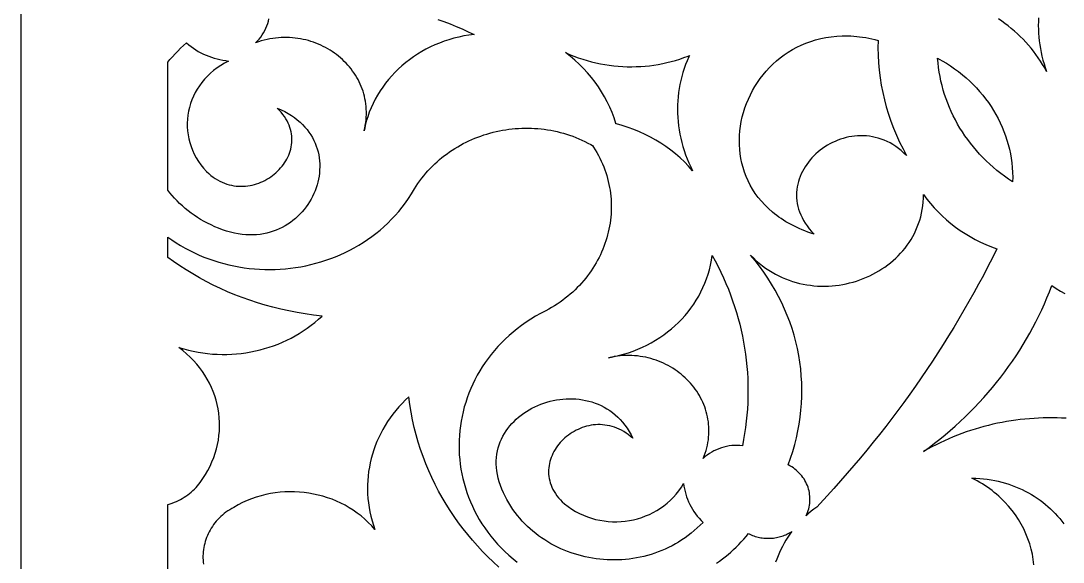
# Model space of a CAD drawing. Extents: x 2430 to 3430, y -1053 to 947.
# Drawn here: x 2429.6 to 2784.1, y 116 to 300.2 of the extents above; entities that cross this region are included whole.
import ezdxf

# ---------------------------------------------------------------- set-up
doc = ezdxf.new("R2010")
doc.units = 0
doc.layers.add('LAYER_1', color=18, linetype='CONTINUOUS')

msp = doc.modelspace()

# ---------------------------------------------------------------- linework, layer by layer
at = {"layer": 'LAYER_1'}
for points in [[(2429.56, -1052.54), (3429.56, -1052.54), (3429.56, 947.46), (2429.56, 947.46)], [(2710.9, 295.11), (2711.88, 295.07), (2712.87, 295.01), (2713.88, 294.92), (2714.89, 294.81), (2715.91, 294.67), (2716.94, 294.51), (2717.98, 294.32), (2719.03, 294.1), (2720.09, 293.86), (2721.15, 293.59), (2721.12, 291.04), (2721.17, 288.49), (2721.31, 285.94), (2721.53, 283.41), (2721.85, 280.88), (2722.24, 278.37), (2722.73, 275.87), (2723.3, 273.39), (2723.95, 270.93), (2724.69, 268.49), (2725.52, 266.07), (2726.42, 263.67), (2727.41, 261.3), (2728.49, 258.95), (2729.64, 256.64), (2730.87, 254.35), (2729.97, 255.23), (2729.04, 256.05), (2728.1, 256.79), (2727.15, 257.48), (2726.18, 258.1), (2725.21, 258.66), (2724.22, 259.16), (2723.23, 259.6), (2722.23, 259.98), (2721.22, 260.31), (2720.21, 260.58), (2719.2, 260.79), (2718.19, 260.96), (2717.18, 261.07), (2716.17, 261.13), (2715.17, 261.14), (2714.17, 261.1), (2713.17, 261.02), (2712.19, 260.89), (2711.21, 260.71), (2710.25, 260.5), (2709.29, 260.24), (2708.35, 259.94), (2707.43, 259.6), (2706.52, 259.22), (2705.63, 258.81), (2704.76, 258.36), (2703.91, 257.87), (2703.08, 257.35), (2702.28, 256.8), (2701.5, 256.22), (2700.75, 255.61), (2700.03, 254.97), (2699.33, 254.3), (2698.67, 253.61), (2698.04, 252.89), (2697.44, 252.15), (2696.88, 251.38), (2696.36, 250.6), (2695.87, 249.79), (2695.42, 248.97), (2695.02, 248.13), (2694.65, 247.27), (2694.33, 246.4), (2694.06, 245.51), (2693.83, 244.61), (2693.66, 243.7), (2693.53, 242.78), (2693.45, 241.85), (2693.42, 240.91), (2693.45, 239.96), (2693.54, 239.01), (2693.68, 238.06), (2693.88, 237.1), (2694.14, 236.14), (2694.46, 235.19), (2694.84, 234.23), (2695.29, 233.27), (2695.8, 232.32), (2696.38, 231.37), (2697.03, 230.43), (2697.75, 229.49), (2698.54, 228.56), (2699.4, 227.65), (2698.33, 228), (2697.29, 228.36), (2696.27, 228.75), (2695.28, 229.15), (2694.31, 229.56), (2693.36, 230), (2692.44, 230.45), (2691.55, 230.91), (2690.67, 231.39), (2689.82, 231.88), (2689, 232.39), (2688.2, 232.92), (2687.42, 233.45), (2686.67, 234), (2685.94, 234.57), (2685.23, 235.14), (2683.88, 236.33), (2682.62, 237.56), (2681.46, 238.84), (2680.38, 240.16), (2679.39, 241.51), (2678.48, 242.9), (2677.66, 244.32), (2676.93, 245.78), (2676.28, 247.25), (2675.71, 248.75), (2675.23, 250.27), (2674.82, 251.81), (2674.49, 253.36), (2674.25, 254.93), (2674.08, 256.5), (2673.98, 258.08), (2673.96, 259.67), (2674.02, 261.25), (2674.15, 262.83), (2674.35, 264.41), (2674.62, 265.98), (2674.97, 267.54), (2675.38, 269.08), (2675.86, 270.61), (2676.41, 272.11), (2677.02, 273.6), (2677.7, 275.06), (2678.45, 276.49), (2679.25, 277.89), (2680.12, 279.26), (2681.05, 280.59), (2682.04, 281.88), (2683.09, 283.13), (2684.2, 284.33), (2685.36, 285.49), (2686.58, 286.59), (2687.86, 287.64), (2689.18, 288.64), (2690.57, 289.57), (2692, 290.44), (2693.48, 291.25), (2695.02, 291.99), (2696.6, 292.66), (2698.23, 293.25), (2699.91, 293.77), (2701.63, 294.21), (2703.4, 294.56), (2705.21, 294.83), (2707.07, 295.02), (2708.96, 295.11), (2709.93, 295.12)], [(2486.69, 292.06), (2487.46, 291.45), (2488.25, 290.88), (2489.07, 290.34), (2489.91, 289.84), (2490.77, 289.37), (2491.65, 288.93), (2492.55, 288.52), (2493.46, 288.15), (2494.39, 287.81), (2495.34, 287.51), (2496.3, 287.25), (2497.27, 287.02), (2498.25, 286.83), (2499.25, 286.68), (2500.25, 286.56), (2498.87, 285.85), (2497.56, 285.07), (2496.31, 284.23), (2495.14, 283.34), (2494.03, 282.39), (2493, 281.4), (2492.03, 280.35), (2491.13, 279.27), (2490.31, 278.15), (2489.56, 276.99), (2488.88, 275.79), (2488.28, 274.57), (2487.75, 273.32), (2487.3, 272.05), (2486.92, 270.76), (2486.62, 269.45), (2486.39, 268.12), (2486.25, 266.79), (2486.18, 265.45), (2486.19, 264.11), (2486.28, 262.77), (2486.45, 261.43), (2486.7, 260.09), (2487.03, 258.77), (2487.45, 257.46), (2487.95, 256.16), (2488.53, 254.89), (2489.2, 253.64), (2489.95, 252.41), (2490.79, 251.21), (2491.71, 250.05), (2492.72, 248.92), (2493.45, 248.25), (2494.19, 247.63), (2494.95, 247.06), (2495.71, 246.54), (2496.48, 246.08), (2497.26, 245.66), (2498.05, 245.29), (2498.83, 244.96), (2499.63, 244.68), (2500.42, 244.45), (2501.22, 244.26), (2502.02, 244.11), (2502.81, 244), (2503.61, 243.93), (2504.4, 243.91), (2505.19, 243.92), (2505.97, 243.97), (2506.75, 244.05), (2507.52, 244.18), (2508.28, 244.33), (2509.03, 244.52), (2509.77, 244.74), (2510.5, 245), (2511.21, 245.28), (2511.92, 245.6), (2512.6, 245.94), (2513.28, 246.31), (2513.93, 246.71), (2514.57, 247.13), (2515.18, 247.58), (2515.78, 248.06), (2516.35, 248.55), (2516.9, 249.07), (2517.43, 249.61), (2517.93, 250.16), (2518.41, 250.74), (2518.86, 251.33), (2519.28, 251.94), (2519.68, 252.57), (2520.04, 253.21), (2520.37, 253.87), (2520.67, 254.54), (2520.93, 255.22), (2521.16, 255.91), (2521.35, 256.61), (2521.51, 257.32), (2521.63, 258.04), (2521.71, 258.77), (2521.75, 259.5), (2521.74, 260.23), (2521.7, 260.97), (2521.61, 261.72), (2521.48, 262.46), (2521.3, 263.21), (2521.07, 263.96), (2520.8, 264.7), (2520.47, 265.44), (2520.1, 266.19), (2519.68, 266.92), (2519.2, 267.65), (2518.67, 268.38), (2518.08, 269.1), (2517.44, 269.81), (2516.75, 270.51), (2518.06, 269.95), (2519.3, 269.34), (2520.47, 268.69), (2521.58, 268.01), (2522.62, 267.29), (2523.6, 266.54), (2524.52, 265.75), (2525.38, 264.94), (2526.17, 264.1), (2526.9, 263.24), (2527.57, 262.35), (2528.19, 261.44), (2528.74, 260.51), (2529.24, 259.56), (2529.68, 258.6), (2530.06, 257.62), (2530.39, 256.62), (2530.66, 255.62), (2530.88, 254.61), (2531.05, 253.59), (2531.16, 252.56), (2531.23, 251.53), (2531.24, 250.5), (2531.2, 249.47), (2531.12, 248.44), (2530.98, 247.41), (2530.8, 246.39), (2530.57, 245.38), (2530.3, 244.37), (2529.98, 243.38), (2529.62, 242.4), (2529.22, 241.44), (2528.77, 240.49), (2528.28, 239.55), (2527.75, 238.64), (2527.18, 237.75), (2526.57, 236.89), (2525.92, 236.05), (2525.23, 235.23), (2524.51, 234.45), (2523.75, 233.7), (2522.95, 232.98), (2522.12, 232.29), (2521.26, 231.65), (2520.36, 231.03), (2519.43, 230.46), (2518.47, 229.94), (2517.48, 229.45), (2516.46, 229.01), (2515.41, 228.62), (2514.34, 228.28), (2513.23, 227.99), (2512.1, 227.75), (2510.94, 227.57), (2509.76, 227.44), (2508.55, 227.37), (2507.32, 227.37), (2506.07, 227.42), (2504.8, 227.54), (2503.5, 227.72), (2502.18, 227.97), (2500.85, 228.29), (2499.5, 228.69), (2498.12, 229.15), (2496.81, 229.65), (2495.53, 230.18), (2494.27, 230.75), (2493.06, 231.35), (2491.87, 231.98), (2490.72, 232.64), (2489.6, 233.33), (2488.51, 234.05), (2487.46, 234.8), (2486.44, 235.58), (2485.45, 236.39), (2484.5, 237.22), (2483.58, 238.07), (2482.7, 238.95), (2481.84, 239.85), (2481.03, 240.77), (2480.25, 241.71), (2479.56, 242.6), (2479.56, 286.11), (2480.29, 287.04), (2481.13, 288.03), (2482.01, 289), (2482.93, 289.96), (2483.89, 290.89), (2484.9, 291.8), (2485.94, 292.69)], [(2616.24, 288.8), (2617.71, 288.22), (2619.18, 287.68), (2620.67, 287.18), (2622.16, 286.73), (2623.67, 286.33), (2625.18, 285.96), (2626.69, 285.64), (2628.21, 285.37), (2629.73, 285.13), (2631.26, 284.94), (2632.79, 284.8), (2634.31, 284.69), (2635.84, 284.63), (2637.36, 284.62), (2638.88, 284.64), (2640.4, 284.71), (2641.91, 284.82), (2643.41, 284.97), (2644.91, 285.16), (2646.4, 285.4), (2647.88, 285.68), (2649.35, 286), (2650.81, 286.36), (2652.26, 286.76), (2653.69, 287.21), (2655.1, 287.7), (2656.51, 288.22), (2657.02, 288.43), (2656.79, 287.96), (2656.22, 286.66), (2655.7, 285.34), (2655.22, 284.01), (2654.78, 282.67), (2654.39, 281.32), (2654.05, 279.95), (2653.75, 278.58), (2653.49, 277.19), (2653.28, 275.8), (2653.12, 274.4), (2653, 273), (2652.93, 271.59), (2652.9, 270.18), (2652.92, 268.76), (2652.99, 267.35), (2653.1, 265.93), (2653.26, 264.51), (2653.46, 263.1), (2653.71, 261.68), (2654.01, 260.27), (2654.36, 258.86), (2654.75, 257.46), (2655.18, 256.07), (2655.67, 254.68), (2656.2, 253.3), (2656.78, 251.92), (2657.41, 250.56), (2658.08, 249.21), (2656.72, 250.74), (2655.3, 252.21), (2653.81, 253.62), (2652.26, 254.96), (2650.66, 256.24), (2649.01, 257.45), (2647.3, 258.59), (2645.55, 259.67), (2643.75, 260.67), (2641.9, 261.6), (2640.02, 262.46), (2638.1, 263.25), (2636.14, 263.95), (2634.15, 264.58), (2632.14, 265.13), (2631.96, 265.17), (2631.92, 265.33), (2631.33, 267.2), (2630.66, 269.05), (2629.89, 270.87), (2629.05, 272.65), (2628.13, 274.4), (2627.12, 276.11), (2626.04, 277.78), (2624.89, 279.41), (2623.65, 281), (2622.35, 282.53), (2620.97, 284.02), (2619.53, 285.46), (2618.01, 286.84), (2616.43, 288.16), (2614.79, 289.43)], [(2742.92, 286.67), (2744.38, 285.8), (2745.8, 284.89), (2747.19, 283.94), (2748.53, 282.95), (2749.83, 281.91), (2751.09, 280.85), (2752.31, 279.74), (2753.48, 278.6), (2754.62, 277.43), (2755.7, 276.22), (2756.74, 274.98), (2757.74, 273.72), (2758.68, 272.42), (2759.58, 271.09), (2760.44, 269.74), (2761.24, 268.36), (2761.99, 266.96), (2762.7, 265.54), (2763.35, 264.09), (2763.95, 262.62), (2764.5, 261.13), (2764.99, 259.63), (2765.43, 258.1), (2765.82, 256.56), (2766.15, 255.01), (2766.42, 253.44), (2766.64, 251.86), (2766.8, 250.27), (2766.9, 248.66), (2766.94, 247.05), (2766.93, 245.43), (2765.54, 246.36), (2764.19, 247.32), (2762.87, 248.31), (2761.58, 249.33), (2760.33, 250.38), (2759.12, 251.47), (2757.94, 252.58), (2756.79, 253.72), (2755.69, 254.89), (2754.62, 256.08), (2753.58, 257.3), (2752.59, 258.55), (2751.63, 259.82), (2750.72, 261.11), (2749.84, 262.43), (2749, 263.76), (2748.2, 265.12), (2747.45, 266.5), (2746.73, 267.9), (2746.06, 269.32), (2745.42, 270.76), (2744.84, 272.21), (2744.29, 273.68), (2743.79, 275.16), (2743.33, 276.66), (2742.92, 278.18), (2742.55, 279.7), (2742.23, 281.24), (2741.96, 282.79), (2741.73, 284.35), (2741.55, 285.92), (2741.42, 287.5)], [(2737.74, 239.59), (2738.96, 238.07), (2740.24, 236.6), (2741.58, 235.19), (2742.98, 233.82), (2744.43, 232.51), (2745.94, 231.26), (2747.49, 230.06), (2749.1, 228.92), (2750.76, 227.83), (2752.46, 226.81), (2754.2, 225.85), (2755.99, 224.95), (2757.81, 224.11), (2759.68, 223.34), (2761.58, 222.64), (2760.07, 219.61), (2758.53, 216.59), (2756.96, 213.59), (2755.36, 210.6), (2753.72, 207.62), (2752.06, 204.66), (2750.38, 201.72), (2748.66, 198.79), (2746.91, 195.87), (2745.14, 192.98), (2743.33, 190.09), (2741.5, 187.23), (2739.64, 184.37), (2737.75, 181.54), (2735.83, 178.72), (2733.89, 175.92), (2731.92, 173.13), (2729.92, 170.37), (2727.89, 167.61), (2725.83, 164.88), (2723.75, 162.17), (2721.64, 159.47), (2719.5, 156.79), (2717.34, 154.12), (2715.15, 151.48), (2712.93, 148.85), (2710.69, 146.25), (2708.42, 143.66), (2706.12, 141.09), (2703.8, 138.54), (2701.45, 136.01), (2700.27, 134.75), (2699.32, 134.04), (2698.4, 133.31), (2697.51, 132.55), (2696.64, 131.76), (2696.92, 132.35), (2697.16, 132.94), (2697.37, 133.54), (2697.56, 134.15), (2697.71, 134.76), (2697.82, 135.38), (2697.91, 135.99), (2697.97, 136.61), (2697.99, 137.23), (2697.98, 137.85), (2697.95, 138.47), (2697.88, 139.08), (2697.78, 139.69), (2697.66, 140.3), (2697.5, 140.9), (2697.32, 141.49), (2697.1, 142.07), (2696.86, 142.65), (2696.59, 143.21), (2696.29, 143.77), (2695.96, 144.31), (2695.6, 144.84), (2695.22, 145.35), (2694.8, 145.85), (2694.36, 146.33), (2693.9, 146.79), (2693.4, 147.24), (2692.88, 147.66), (2692.34, 148.07), (2691.76, 148.45), (2691.16, 148.81), (2690.54, 149.14), (2691.38, 151.42), (2692.13, 153.72), (2692.8, 156.03), (2693.39, 158.35), (2693.9, 160.68), (2694.33, 163.01), (2694.67, 165.35), (2694.93, 167.7), (2695.12, 170.05), (2695.22, 172.39), (2695.24, 174.74), (2695.18, 177.08), (2695.04, 179.42), (2694.83, 181.75), (2694.53, 184.08), (2694.16, 186.39), (2693.71, 188.69), (2693.18, 190.98), (2692.57, 193.25), (2691.88, 195.5), (2691.12, 197.74), (2690.28, 199.95), (2689.36, 202.14), (2688.37, 204.31), (2687.31, 206.45), (2686.16, 208.56), (2684.95, 210.64), (2683.65, 212.69), (2682.29, 214.71), (2680.85, 216.69), (2679.33, 218.64), (2677.74, 220.54), (2678.73, 219.55), (2679.73, 218.61), (2680.76, 217.72), (2681.82, 216.89), (2682.89, 216.1), (2683.98, 215.36), (2685.09, 214.67), (2686.22, 214.03), (2687.36, 213.44), (2688.52, 212.9), (2689.69, 212.4), (2690.87, 211.95), (2692.06, 211.55), (2693.26, 211.2), (2694.47, 210.88), (2695.68, 210.62), (2696.9, 210.4), (2698.12, 210.22), (2699.35, 210.08), (2700.58, 209.99), (2701.81, 209.94), (2703.03, 209.94), (2704.26, 209.97), (2705.48, 210.05), (2706.69, 210.16), (2707.9, 210.32), (2709.11, 210.52), (2710.3, 210.75), (2711.48, 211.02), (2712.65, 211.34), (2713.81, 211.68), (2714.96, 212.07), (2716.09, 212.49), (2717.2, 212.95), (2718.3, 213.45), (2719.37, 213.98), (2720.43, 214.54), (2721.46, 215.14), (2722.47, 215.78), (2723.46, 216.44), (2724.42, 217.14), (2725.36, 217.87), (2726.27, 218.64), (2727.14, 219.43), (2727.99, 220.26), (2728.81, 221.11), (2729.59, 222), (2730.34, 222.91), (2731.05, 223.86), (2731.73, 224.83), (2732.36, 225.83), (2732.96, 226.86), (2733.52, 227.91), (2734.03, 228.99), (2734.5, 230.1), (2734.93, 231.23), (2735.31, 232.39), (2735.65, 233.57), (2735.93, 234.78), (2736.17, 236.01), (2736.35, 237.26), (2736.48, 238.53), (2736.56, 239.83), (2736.59, 241.15)], [(2665.74, 218.5), (2666.73, 216.61), (2667.67, 214.71), (2668.56, 212.79), (2669.41, 210.86), (2670.22, 208.91), (2670.98, 206.95), (2671.69, 204.97), (2672.36, 202.99), (2672.98, 200.99), (2673.56, 198.98), (2674.09, 196.97), (2674.58, 194.94), (2675.02, 192.91), (2675.41, 190.87), (2675.76, 188.82), (2676.07, 186.76), (2676.32, 184.7), (2676.53, 182.64), (2676.69, 180.57), (2676.81, 178.49), (2676.88, 176.42), (2676.9, 174.34), (2676.88, 172.26), (2676.81, 170.18), (2676.69, 168.1), (2676.53, 166.02), (2676.31, 163.94), (2676.05, 161.86), (2675.74, 159.79), (2675.39, 157.71), (2674.99, 155.65), (2674.08, 155.73), (2673.18, 155.76), (2672.27, 155.74), (2671.37, 155.67), (2670.47, 155.55), (2669.58, 155.39), (2668.7, 155.18), (2667.84, 154.92), (2666.99, 154.62), (2666.15, 154.28), (2665.34, 153.89), (2664.55, 153.46), (2663.79, 152.99), (2663.05, 152.47), (2662.35, 151.92), (2661.68, 151.33), (2662.04, 152.24), (2662.36, 153.14), (2662.65, 154.05), (2662.9, 154.95), (2663.11, 155.86), (2663.28, 156.76), (2663.42, 157.66), (2663.52, 158.55), (2663.59, 159.44), (2663.62, 160.33), (2663.62, 161.21), (2663.59, 162.09), (2663.52, 162.96), (2663.42, 163.82), (2663.29, 164.68), (2663.13, 165.52), (2662.94, 166.36), (2662.72, 167.19), (2662.46, 168.02), (2662.18, 168.83), (2661.87, 169.63), (2661.54, 170.41), (2661.17, 171.19), (2660.78, 171.95), (2660.36, 172.7), (2659.92, 173.44), (2659.45, 174.16), (2658.96, 174.87), (2658.44, 175.56), (2657.9, 176.24), (2657.34, 176.9), (2656.76, 177.54), (2656.15, 178.17), (2655.52, 178.77), (2654.87, 179.36), (2654.2, 179.93), (2653.51, 180.48), (2652.8, 181.01), (2652.08, 181.51), (2651.33, 182), (2650.57, 182.46), (2649.79, 182.9), (2648.99, 183.32), (2648.18, 183.71), (2647.35, 184.07), (2646.51, 184.42), (2645.65, 184.73), (2644.78, 185.02), (2643.9, 185.28), (2643, 185.52), (2642.1, 185.73), (2641.18, 185.91), (2640.24, 186.05), (2639.3, 186.17), (2638.35, 186.26), (2637.39, 186.32), (2636.42, 186.35), (2635.45, 186.34), (2634.46, 186.3), (2633.47, 186.23), (2632.47, 186.12), (2631.46, 185.98), (2631.39, 185.97), (2632.89, 186.31), (2634.58, 186.76), (2636.23, 187.27), (2637.86, 187.84), (2639.45, 188.47), (2641.01, 189.15), (2642.53, 189.89), (2644.01, 190.68), (2645.46, 191.52), (2646.87, 192.41), (2648.23, 193.35), (2649.56, 194.34), (2650.83, 195.38), (2652.07, 196.46), (2653.25, 197.59), (2654.39, 198.75), (2655.48, 199.96), (2656.52, 201.21), (2657.5, 202.49), (2658.43, 203.81), (2659.31, 205.17), (2660.13, 206.56), (2660.89, 207.98), (2661.59, 209.44), (2662.23, 210.92), (2662.81, 212.44), (2663.32, 213.98), (2663.77, 215.54), (2664.16, 217.13), (2664.47, 218.74), (2664.72, 220.37)], [(2631.18, 185.92), (2629.44, 185.6), (2630.45, 185.81), (2631.39, 185.97)], [(2617.28, 171.6), (2618.39, 171.54), (2619.5, 171.44), (2620.59, 171.28), (2621.68, 171.08), (2622.77, 170.82), (2623.83, 170.52), (2624.89, 170.16), (2625.93, 169.76), (2626.95, 169.29), (2627.95, 168.78), (2628.93, 168.21), (2629.89, 167.59), (2630.82, 166.91), (2631.72, 166.17), (2632.6, 165.38), (2633.44, 164.53), (2634.25, 163.62), (2635.02, 162.65), (2635.76, 161.62), (2636.45, 160.52), (2637.11, 159.37), (2637.72, 158.16), (2636.96, 158.8), (2636.2, 159.4), (2635.42, 159.94), (2634.64, 160.43), (2633.85, 160.88), (2633.06, 161.27), (2632.26, 161.62), (2631.46, 161.92), (2630.66, 162.17), (2629.86, 162.38), (2629.05, 162.55), (2628.25, 162.67), (2627.45, 162.75), (2626.65, 162.8), (2625.86, 162.8), (2625.07, 162.76), (2624.29, 162.69), (2623.52, 162.58), (2622.75, 162.43), (2622, 162.25), (2621.25, 162.04), (2620.52, 161.8), (2619.8, 161.52), (2619.09, 161.21), (2618.4, 160.88), (2617.73, 160.51), (2617.07, 160.12), (2616.43, 159.7), (2615.81, 159.26), (2615.21, 158.79), (2614.63, 158.3), (2614.07, 157.79), (2613.54, 157.26), (2613.03, 156.7), (2612.55, 156.13), (2612.09, 155.54), (2611.66, 154.93), (2611.26, 154.31), (2610.89, 153.67), (2610.56, 153.02), (2610.25, 152.35), (2609.97, 151.67), (2609.74, 150.99), (2609.53, 150.29), (2609.36, 149.58), (2609.23, 148.87), (2609.14, 148.15), (2609.09, 147.42), (2609.07, 146.69), (2609.1, 145.95), (2609.17, 145.21), (2609.29, 144.47), (2609.45, 143.73), (2609.65, 142.99), (2609.91, 142.26), (2610.21, 141.52), (2610.56, 140.79), (2610.96, 140.06), (2611.41, 139.34), (2611.91, 138.62), (2612.47, 137.91), (2613.08, 137.21), (2613.75, 136.52), (2614.47, 135.84), (2615.68, 134.9), (2616.94, 134.04), (2618.23, 133.27), (2619.55, 132.57), (2620.9, 131.95), (2622.27, 131.41), (2623.67, 130.94), (2625.08, 130.56), (2626.5, 130.25), (2627.94, 130.02), (2629.38, 129.86), (2630.83, 129.77), (2632.27, 129.76), (2633.71, 129.83), (2635.15, 129.96), (2636.57, 130.17), (2637.98, 130.45), (2639.37, 130.8), (2640.74, 131.23), (2642.09, 131.72), (2643.4, 132.28), (2644.69, 132.91), (2645.94, 133.6), (2647.15, 134.37), (2648.32, 135.2), (2649.44, 136.1), (2650.51, 137.06), (2651.53, 138.09), (2652.49, 139.18), (2653.39, 140.33), (2654.23, 141.55), (2655, 142.83), (2655.13, 141.9), (2655.29, 140.98), (2655.49, 140.07), (2655.74, 139.16), (2656.02, 138.27), (2656.35, 137.4), (2656.71, 136.53), (2657.11, 135.68), (2657.54, 134.85), (2658.02, 134.03), (2658.53, 133.23), (2659.07, 132.45), (2659.65, 131.69), (2660.27, 130.95), (2660.92, 130.24), (2661.6, 129.55), (2660.64, 128.57), (2659.66, 127.64), (2658.65, 126.74), (2657.63, 125.89), (2656.58, 125.07), (2655.51, 124.3), (2654.43, 123.56), (2653.32, 122.86), (2652.2, 122.2), (2651.06, 121.58), (2649.91, 121), (2648.74, 120.45), (2647.56, 119.95), (2646.37, 119.48), (2645.17, 119.05), (2643.95, 118.66), (2642.73, 118.3), (2641.5, 117.98), (2640.26, 117.7), (2639.02, 117.46), (2637.77, 117.25), (2636.51, 117.08), (2635.26, 116.95), (2634, 116.85), (2632.74, 116.79), (2631.48, 116.76), (2630.22, 116.77), (2628.96, 116.82), (2627.71, 116.9), (2626.45, 117.02), (2625.21, 117.17), (2623.97, 117.36), (2622.73, 117.58), (2621.51, 117.84), (2620.29, 118.13), (2619.08, 118.45), (2617.88, 118.81), (2616.7, 119.21), (2615.52, 119.64), (2614.36, 120.1), (2613.22, 120.59), (2612.09, 121.12), (2610.98, 121.68), (2609.88, 122.28), (2608.8, 122.9), (2607.75, 123.56), (2606.71, 124.26), (2605.69, 124.98), (2604.7, 125.74), (2603.73, 126.53), (2602.79, 127.35), (2601.87, 128.2), (2600.98, 129.09), (2600.11, 130.01), (2599.27, 130.95), (2598.47, 131.93), (2597.69, 132.94), (2596.94, 133.98), (2596.23, 135.05), (2595.55, 136.15), (2594.91, 137.28), (2594.3, 138.45), (2593.72, 139.64), (2593.19, 140.86), (2592.68, 142.13), (2592.26, 143.39), (2591.92, 144.63), (2591.65, 145.85), (2591.45, 147.06), (2591.32, 148.24), (2591.26, 149.4), (2591.27, 150.54), (2591.35, 151.67), (2591.48, 152.76), (2591.68, 153.84), (2591.94, 154.89), (2592.25, 155.92), (2592.62, 156.92), (2593.04, 157.89), (2593.51, 158.84), (2594.03, 159.76), (2594.6, 160.65), (2595.21, 161.51), (2595.87, 162.35), (2596.57, 163.15), (2597.31, 163.92), (2598.08, 164.66), (2598.89, 165.36), (2599.74, 166.03), (2600.61, 166.67), (2601.52, 167.28), (2602.45, 167.84), (2603.41, 168.37), (2604.39, 168.87), (2605.39, 169.32), (2606.41, 169.74), (2607.45, 170.11), (2608.51, 170.45), (2609.58, 170.75), (2610.66, 171), (2611.75, 171.21), (2612.85, 171.38), (2613.95, 171.5), (2615.06, 171.58), (2616.17, 171.62)]]:
    msp.add_lwpolyline(points, close=True, dxfattribs=at)
for points in [[(2571.39, 300.7), (2573.49, 299.95), (2575.57, 299.16), (2577.64, 298.33), (2579.69, 297.46), (2581.72, 296.54), (2583.74, 295.59), (2581.98, 295.36), (2580.24, 295.07), (2578.53, 294.71), (2576.85, 294.29), (2575.19, 293.82), (2573.56, 293.28), (2571.96, 292.68), (2570.4, 292.03), (2568.86, 291.33), (2567.37, 290.56), (2565.91, 289.75), (2564.48, 288.89), (2563.1, 287.97), (2561.76, 287.01), (2560.46, 286), (2559.2, 284.94), (2557.99, 283.84), (2556.83, 282.69), (2555.71, 281.51), (2554.64, 280.28), (2553.63, 279.01), (2552.67, 277.7), (2551.76, 276.36), (2550.91, 274.98), (2550.12, 273.57), (2549.38, 272.12), (2548.71, 270.64), (2548.09, 269.13), (2547.54, 267.6), (2547.06, 266.03), (2546.69, 264.64), (2546.52, 263.76), (2546.29, 262.82), (2546.64, 264.44), (2546.69, 264.64), (2546.71, 264.7), (2546.86, 265.64), (2546.97, 266.56), (2547.05, 267.49), (2547.09, 268.4), (2547.1, 269.31), (2547.07, 270.21), (2547.01, 271.1), (2546.91, 271.98), (2546.78, 272.86), (2546.62, 273.72), (2546.43, 274.58), (2546.21, 275.42), (2545.96, 276.25), (2545.67, 277.07), (2545.36, 277.88), (2545.02, 278.68), (2544.65, 279.46), (2544.26, 280.23), (2543.84, 280.98), (2543.39, 281.72), (2542.91, 282.45), (2542.42, 283.15), (2541.9, 283.85), (2541.35, 284.52), (2540.78, 285.18), (2540.19, 285.82), (2539.58, 286.44), (2538.95, 287.05), (2538.29, 287.63), (2537.62, 288.19), (2536.93, 288.74), (2536.22, 289.26), (2535.49, 289.76), (2534.74, 290.24), (2533.98, 290.7), (2533.2, 291.13), (2532.41, 291.55), (2531.6, 291.93), (2530.78, 292.3), (2529.94, 292.63), (2529.1, 292.95), (2528.23, 293.23), (2527.36, 293.49), (2526.48, 293.73), (2525.58, 293.93), (2524.68, 294.11), (2523.77, 294.26), (2522.85, 294.38), (2521.92, 294.48), (2520.98, 294.54), (2520.04, 294.57), (2519.09, 294.57), (2518.13, 294.54), (2517.17, 294.48), (2516.21, 294.38), (2515.24, 294.25), (2514.27, 294.09), (2513.3, 293.9), (2512.33, 293.67), (2511.35, 293.4), (2510.37, 293.1), (2509.4, 292.77), (2510.04, 293.39), (2510.63, 294.04), (2511.18, 294.72), (2511.69, 295.43), (2512.15, 296.17), (2512.57, 296.92), (2512.94, 297.7), (2513.27, 298.49), (2513.54, 299.29), (2513.77, 300.11), (2513.94, 300.93)], [(2775.73, 301.27), (2775.67, 299.96), (2775.65, 298.64), (2775.67, 297.33), (2775.73, 296.02), (2775.82, 294.71), (2775.96, 293.39), (2776.14, 292.08), (2776.35, 290.78), (2776.61, 289.47), (2776.9, 288.18), (2777.23, 286.88), (2777.61, 285.59), (2778.02, 284.31), (2778.47, 283.04), (2777.82, 284.23), (2777.13, 285.4), (2776.41, 286.55), (2775.65, 287.67), (2774.87, 288.78), (2774.05, 289.86), (2773.2, 290.91), (2772.33, 291.95), (2771.42, 292.96), (2770.49, 293.94), (2769.53, 294.9), (2768.54, 295.84), (2767.52, 296.74), (2766.48, 297.62), (2765.41, 298.48), (2764.32, 299.31), (2763.21, 300.1), (2762.07, 300.87)], [(2479.56, 105.21), (2479.56, 135.6), (2479.66, 135.63), (2480.37, 135.85), (2481.08, 136.1), (2481.78, 136.37), (2482.47, 136.67), (2483.15, 136.99), (2483.82, 137.33), (2484.47, 137.7), (2485.11, 138.08), (2485.73, 138.49), (2486.34, 138.93), (2486.94, 139.38), (2487.52, 139.86), (2488.08, 140.36), (2488.62, 140.88), (2489.14, 141.42), (2489.65, 141.98), (2490.13, 142.56), (2490.59, 143.16), (2491.03, 143.79), (2491.45, 144.43), (2492.35, 145.81), (2493.17, 147.22), (2493.92, 148.65), (2494.58, 150.1), (2495.17, 151.57), (2495.68, 153.05), (2496.12, 154.55), (2496.48, 156.05), (2496.76, 157.57), (2496.96, 159.09), (2497.1, 160.61), (2497.15, 162.14), (2497.14, 163.66), (2497.05, 165.18), (2496.88, 166.69), (2496.65, 168.19), (2496.34, 169.69), (2495.96, 171.16), (2495.51, 172.63), (2494.98, 174.07), (2494.39, 175.49), (2493.73, 176.89), (2492.99, 178.26), (2492.19, 179.6), (2491.32, 180.92), (2490.38, 182.2), (2489.38, 183.44), (2488.3, 184.65), (2487.16, 185.81), (2485.95, 186.94), (2484.68, 188.01), (2483.34, 189.04), (2484.95, 188.56), (2486.56, 188.14), (2488.19, 187.77), (2489.82, 187.45), (2491.45, 187.19), (2493.09, 186.99), (2494.73, 186.84), (2496.37, 186.74), (2498.01, 186.7), (2499.65, 186.71), (2501.28, 186.77), (2502.91, 186.89), (2504.53, 187.06), (2506.14, 187.28), (2507.74, 187.55), (2509.33, 187.88), (2510.91, 188.25), (2512.47, 188.68), (2514.02, 189.15), (2515.55, 189.68), (2517.06, 190.25), (2518.55, 190.88), (2520.02, 191.55), (2521.46, 192.28), (2522.88, 193.05), (2524.28, 193.87), (2525.64, 194.74), (2526.98, 195.65), (2528.28, 196.61), (2529.55, 197.62), (2530.79, 198.68), (2532, 199.78), (2529.14, 200.1), (2526.31, 200.49), (2523.51, 200.96), (2520.75, 201.49), (2518.02, 202.09), (2515.32, 202.75), (2512.65, 203.48), (2510.02, 204.27), (2507.42, 205.13), (2504.87, 206.04), (2502.35, 207.02), (2499.86, 208.06), (2497.42, 209.15), (2495.02, 210.3), (2492.65, 211.51), (2490.33, 212.77), (2488.05, 214.09), (2485.82, 215.46), (2483.62, 216.88), (2481.48, 218.35), (2479.56, 219.74), (2479.56, 226.6), (2480.9, 225.66), (2482.39, 224.67), (2483.91, 223.74), (2485.45, 222.85), (2487.02, 222.02), (2488.62, 221.24), (2490.23, 220.51), (2491.86, 219.83), (2493.52, 219.2), (2495.19, 218.62), (2496.87, 218.09), (2498.57, 217.62), (2500.29, 217.19), (2502.01, 216.82), (2503.74, 216.49), (2505.48, 216.22), (2507.23, 216), (2508.99, 215.83), (2510.75, 215.71), (2512.51, 215.64), (2514.27, 215.62), (2516.03, 215.65), (2517.79, 215.73), (2519.55, 215.86), (2521.3, 216.05), (2523.04, 216.28), (2524.78, 216.56), (2526.51, 216.89), (2528.23, 217.28), (2529.93, 217.71), (2531.63, 218.19), (2533.3, 218.73), (2534.96, 219.31), (2536.61, 219.94), (2538.23, 220.62), (2539.83, 221.36), (2541.41, 222.14), (2542.97, 222.97), (2544.5, 223.85), (2546.01, 224.78), (2547.48, 225.76), (2548.93, 226.79), (2550.35, 227.87), (2551.73, 229), (2553.08, 230.18), (2554.39, 231.41), (2555.67, 232.69), (2556.91, 234.01), (2558.11, 235.39), (2559.26, 236.82), (2560.38, 238.29), (2561.45, 239.81), (2562.47, 241.38), (2563.45, 243.01), (2564.04, 243.95), (2564.65, 244.88), (2565.29, 245.78), (2565.95, 246.67), (2566.63, 247.53), (2567.33, 248.37), (2568.05, 249.19), (2568.79, 250), (2569.56, 250.78), (2570.34, 251.53), (2571.14, 252.27), (2571.96, 252.99), (2572.79, 253.68), (2573.65, 254.35), (2574.52, 255), (2575.4, 255.63), (2576.3, 256.24), (2577.22, 256.82), (2578.15, 257.38), (2579.09, 257.92), (2580.05, 258.43), (2581.02, 258.92), (2582, 259.39), (2582.99, 259.84), (2583.99, 260.26), (2585, 260.66), (2586.03, 261.03), (2587.06, 261.38), (2588.1, 261.71), (2589.14, 262.01), (2590.2, 262.29), (2591.26, 262.55), (2592.33, 262.78), (2593.4, 262.98), (2594.48, 263.16), (2595.56, 263.32), (2596.65, 263.45), (2597.74, 263.55), (2598.83, 263.63), (2599.93, 263.68), (2601.02, 263.71), (2602.12, 263.71), (2603.22, 263.69), (2604.32, 263.64), (2605.42, 263.56), (2606.51, 263.46), (2607.61, 263.33), (2608.7, 263.17), (2609.79, 262.99), (2610.88, 262.78), (2611.96, 262.54), (2613.03, 262.28), (2614.11, 261.98), (2615.17, 261.66), (2616.23, 261.32), (2617.29, 260.94), (2618.33, 260.54), (2619.37, 260.11), (2620.4, 259.65), (2621.42, 259.16), (2622.43, 258.64), (2623.43, 258.1), (2624, 257.77), (2624.35, 257.24), (2624.94, 256.31), (2625.5, 255.37), (2626.02, 254.43), (2626.52, 253.47), (2626.98, 252.51), (2627.41, 251.54), (2627.82, 250.56), (2628.19, 249.57), (2628.54, 248.58), (2628.85, 247.59), (2629.14, 246.59), (2629.39, 245.58), (2629.62, 244.57), (2629.82, 243.56), (2629.98, 242.55), (2630.12, 241.53), (2630.23, 240.51), (2630.32, 239.49), (2630.37, 238.47), (2630.4, 237.45), (2630.39, 236.43), (2630.36, 235.41), (2630.31, 234.4), (2630.22, 233.38), (2630.11, 232.37), (2629.97, 231.36), (2629.8, 230.35), (2629.61, 229.35), (2629.39, 228.35), (2629.14, 227.36), (2628.87, 226.38), (2628.57, 225.4), (2628.24, 224.42), (2627.89, 223.46), (2627.51, 222.5), (2627.11, 221.55), (2626.68, 220.61), (2626.23, 219.68), (2625.75, 218.76), (2625.24, 217.85), (2624.71, 216.95), (2624.16, 216.06), (2623.58, 215.18), (2622.98, 214.32), (2622.35, 213.47), (2621.7, 212.63), (2621.02, 211.81), (2620.32, 211), (2619.6, 210.21), (2618.85, 209.44), (2618.08, 208.67), (2617.29, 207.93), (2616.47, 207.2), (2615.63, 206.5), (2614.77, 205.81), (2613.88, 205.13), (2612.97, 204.48), (2612.04, 203.85), (2611.09, 203.24), (2610.12, 202.65), (2609.12, 202.08), (2608.1, 201.53), (2606.36, 200.63), (2604.67, 199.67), (2603.03, 198.68), (2601.44, 197.64), (2599.9, 196.57), (2598.42, 195.46), (2596.99, 194.31), (2595.62, 193.12), (2594.3, 191.9), (2593.03, 190.65), (2591.81, 189.36), (2590.65, 188.05), (2589.54, 186.7), (2588.48, 185.33), (2587.48, 183.93), (2586.53, 182.51), (2585.64, 181.07), (2584.79, 179.6), (2584, 178.11), (2583.27, 176.6), (2582.59, 175.08), (2581.96, 173.53), (2581.39, 171.98), (2580.87, 170.4), (2580.4, 168.82), (2579.99, 167.22), (2579.63, 165.62), (2579.33, 164), (2579.08, 162.38), (2578.88, 160.76), (2578.74, 159.13), (2578.65, 157.49), (2578.62, 155.86), (2578.64, 154.22), (2578.71, 152.58), (2578.84, 150.95), (2579.03, 149.32), (2579.27, 147.7), (2579.56, 146.08), (2579.91, 144.47), (2580.31, 142.87), (2580.77, 141.28), (2581.28, 139.7), (2581.85, 138.13), (2582.47, 136.58), (2583.15, 135.05), (2583.88, 133.53), (2584.66, 132.03), (2585.51, 130.55), (2586.4, 129.09), (2587.36, 127.66), (2588.36, 126.24), (2589.43, 124.86), (2590.54, 123.5), (2591.72, 122.17), (2592.95, 120.87), (2594.23, 119.6), (2595.57, 118.36), (2596.97, 117.15), (2598.42, 115.98)], [(2785.14, 164.96), (2783.58, 165.04), (2782.02, 165.1), (2780.45, 165.12), (2778.89, 165.12), (2777.33, 165.09), (2775.76, 165.03), (2774.2, 164.95), (2772.64, 164.83), (2771.08, 164.69), (2769.52, 164.52), (2767.96, 164.33), (2766.41, 164.1), (2764.86, 163.85), (2763.31, 163.57), (2761.77, 163.26), (2760.23, 162.92), (2758.7, 162.56), (2757.17, 162.16), (2755.65, 161.74), (2754.14, 161.29), (2752.63, 160.81), (2751.13, 160.31), (2749.63, 159.77), (2748.15, 159.21), (2746.67, 158.62), (2745.21, 158), (2743.75, 157.35), (2742.3, 156.67), (2740.86, 155.96), (2739.44, 155.23), (2738.02, 154.46), (2736.62, 153.67), (2738.49, 155.04), (2740.34, 156.45), (2742.15, 157.88), (2743.94, 159.34), (2745.69, 160.83), (2747.41, 162.34), (2749.11, 163.89), (2750.77, 165.46), (2752.39, 167.06), (2753.99, 168.68), (2755.55, 170.33), (2757.08, 172), (2758.58, 173.7), (2760.04, 175.43), (2761.47, 177.17), (2762.87, 178.94), (2764.23, 180.74), (2765.55, 182.55), (2766.84, 184.39), (2768.1, 186.25), (2769.32, 188.14), (2770.5, 190.04), (2771.65, 191.96), (2772.76, 193.91), (2773.83, 195.87), (2774.86, 197.85), (2775.86, 199.85), (2776.81, 201.87), (2777.73, 203.91), (2778.61, 205.96), (2779.45, 208.03), (2780.25, 210.12), (2781.71, 209.18), (2783.19, 208.28), (2784.69, 207.4)], [(2592.14, 114.35), (2590.26, 116.08), (2588.42, 117.85), (2586.63, 119.67), (2584.89, 121.54), (2583.2, 123.45), (2581.56, 125.4), (2579.98, 127.39), (2578.45, 129.43), (2576.97, 131.5), (2575.55, 133.62), (2574.19, 135.78), (2572.89, 137.97), (2571.65, 140.2), (2570.47, 142.47), (2569.36, 144.78), (2568.31, 147.12), (2567.32, 149.5), (2566.4, 151.91), (2565.54, 154.35), (2564.76, 156.83), (2564.05, 159.33), (2563.4, 161.87), (2562.83, 164.44), (2562.33, 167.04), (2561.91, 169.67), (2561.56, 172.32), (2560.37, 171.2), (2559.24, 170.05), (2558.15, 168.87), (2557.12, 167.66), (2556.13, 166.42), (2555.2, 165.15), (2554.31, 163.86), (2553.48, 162.54), (2552.71, 161.2), (2551.98, 159.83), (2551.31, 158.45), (2550.69, 157.05), (2550.12, 155.62), (2549.61, 154.19), (2549.15, 152.74), (2548.74, 151.27), (2548.4, 149.79), (2548.1, 148.31), (2547.87, 146.81), (2547.68, 145.3), (2547.56, 143.79), (2547.49, 142.28), (2547.48, 140.76), (2547.52, 139.23), (2547.63, 137.71), (2547.79, 136.18), (2548.01, 134.66), (2548.29, 133.14), (2548.63, 131.63), (2549.03, 130.12), (2549.49, 128.62), (2550, 127.13), (2548.9, 128.37), (2547.74, 129.55), (2546.53, 130.68), (2545.27, 131.74), (2543.97, 132.73), (2542.63, 133.67), (2541.25, 134.54), (2539.84, 135.35), (2538.39, 136.1), (2536.92, 136.78), (2535.41, 137.39), (2533.88, 137.94), (2532.33, 138.43), (2530.75, 138.85), (2529.16, 139.2), (2527.55, 139.49), (2525.94, 139.71), (2524.31, 139.86), (2522.67, 139.94), (2521.03, 139.96), (2519.39, 139.91), (2517.75, 139.78), (2516.12, 139.59), (2514.48, 139.33), (2512.86, 139), (2511.25, 138.59), (2509.65, 138.12), (2508.07, 137.57), (2506.51, 136.95), (2504.97, 136.26), (2503.46, 135.5), (2501.97, 134.66), (2501.28, 134.27), (2500.61, 133.86), (2499.96, 133.43), (2499.33, 132.98), (2498.73, 132.52), (2498.14, 132.03), (2497.58, 131.53), (2497.05, 131.01), (2496.53, 130.47), (2496.04, 129.92), (2495.58, 129.35), (2495.14, 128.77), (2494.72, 128.18), (2494.32, 127.57), (2493.96, 126.95), (2493.61, 126.32), (2493.29, 125.68), (2493, 125.03), (2492.73, 124.37), (2492.49, 123.71), (2492.27, 123.03), (2492.09, 122.35), (2491.92, 121.66), (2491.79, 120.97), (2491.68, 120.27), (2491.6, 119.57), (2491.54, 118.86), (2491.52, 118.15), (2491.52, 117.44), (2491.55, 116.73), (2491.61, 116.02), (2491.7, 115.31)], [(2774.17, 115.08), (2773.95, 116.89), (2773.64, 118.68), (2773.23, 120.46), (2772.73, 122.21), (2772.14, 123.94), (2771.46, 125.64), (2770.69, 127.31), (2769.83, 128.95), (2768.88, 130.54), (2767.85, 132.1), (2766.74, 133.61), (2765.54, 135.07), (2764.25, 136.48), (2762.89, 137.84), (2762.18, 138.49), (2761.45, 139.14), (2760.69, 139.76), (2759.92, 140.37), (2759.13, 140.97), (2758.32, 141.54), (2757.49, 142.1), (2756.64, 142.65), (2755.77, 143.17), (2754.89, 143.68), (2753.98, 144.17), (2753.06, 144.64), (2754.39, 144.6), (2755.71, 144.52), (2757.01, 144.41), (2758.3, 144.25), (2759.57, 144.06), (2760.82, 143.83), (2762.05, 143.56), (2763.27, 143.26), (2764.47, 142.92), (2765.64, 142.55), (2766.8, 142.14), (2767.94, 141.7), (2769.05, 141.23), (2770.15, 140.73), (2771.22, 140.2), (2772.27, 139.63), (2773.3, 139.04), (2774.3, 138.42), (2775.28, 137.78), (2776.24, 137.1), (2777.17, 136.4), (2778.07, 135.68), (2778.95, 134.93), (2779.81, 134.15), (2780.63, 133.35), (2781.43, 132.53), (2782.2, 131.69), (2782.95, 130.83), (2783.66, 129.95), (2784.35, 129.05)], [(2666.22, 115.64), (2667.22, 116.35), (2668.2, 117.09), (2669.17, 117.86), (2670.12, 118.64), (2671.06, 119.45), (2671.97, 120.28), (2672.87, 121.13), (2673.76, 122), (2674.62, 122.9), (2675.47, 123.81), (2676.29, 124.75), (2677.1, 125.71), (2677.55, 125.5), (2678, 125.29), (2678.46, 125.11), (2678.93, 124.94), (2679.39, 124.79), (2679.86, 124.65), (2680.34, 124.53), (2680.81, 124.43), (2681.29, 124.34), (2681.77, 124.26), (2682.25, 124.2), (2682.73, 124.16), (2683.21, 124.14), (2683.69, 124.12), (2684.17, 124.13), (2684.65, 124.15), (2685.13, 124.18), (2685.6, 124.23), (2686.08, 124.29), (2686.55, 124.37), (2687.02, 124.47), (2687.48, 124.58), (2687.94, 124.7), (2688.4, 124.84), (2688.85, 124.99), (2689.3, 125.16), (2689.74, 125.34), (2690.17, 125.54), (2690.6, 125.75), (2691.02, 125.97), (2691.43, 126.21), (2691.84, 126.46), (2691.13, 125.48), (2690.45, 124.48), (2689.81, 123.47), (2689.2, 122.44), (2688.63, 121.39), (2688.09, 120.33), (2687.59, 119.26), (2687.13, 118.17), (2686.7, 117.08), (2686.31, 115.97)]]:
    msp.add_lwpolyline(points, dxfattribs=at)

doc.saveas('drawing.dxf')
